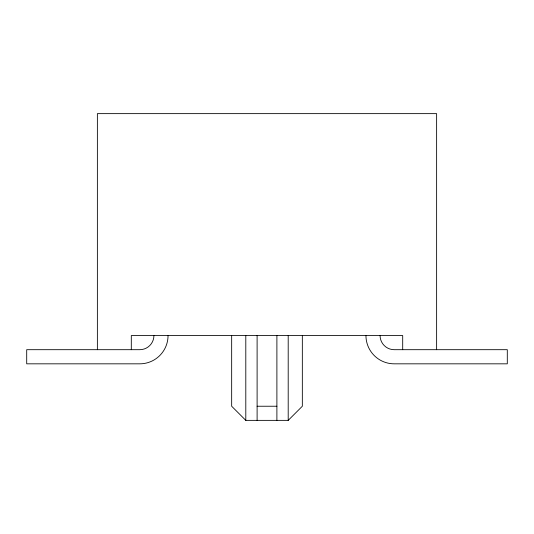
<?xml version="1.0" encoding="UTF-8"?>
<svg xmlns="http://www.w3.org/2000/svg" width="534" height="534" viewBox="0 0 534 534"><rect width="100%" height="100%" fill="white"/><g stroke="black" fill="none" stroke-linecap="round" stroke-linejoin="round"><path stroke-width="0.8" d="M231.663 335.559L231.663 406.234L245.8 420.365L288.2 420.365L302.337 406.234L302.337 335.559M257.108 406.234L276.892 406.234M436.625 349.69L436.625 113.635L97.375 113.635L97.375 349.69M402.696 349.69L402.696 335.559L131.304 335.559L131.304 349.69M288.2 335.559L288.2 420.365M276.892 335.559L276.892 420.365M257.108 335.559L257.108 420.365M245.8 335.559L245.8 420.365M380.081 335.559A14.138 14.138 0 0 0 394.219 349.69L507.3 349.69L507.3 363.828L394.219 363.828A28.269 28.269 0 0 1 365.95 335.559M153.919 335.559A14.138 14.138 0 0 1 139.781 349.69L26.7 349.69L26.7 363.828L139.781 363.828A28.269 28.269 0 0 0 168.05 335.559"/></g></svg>
